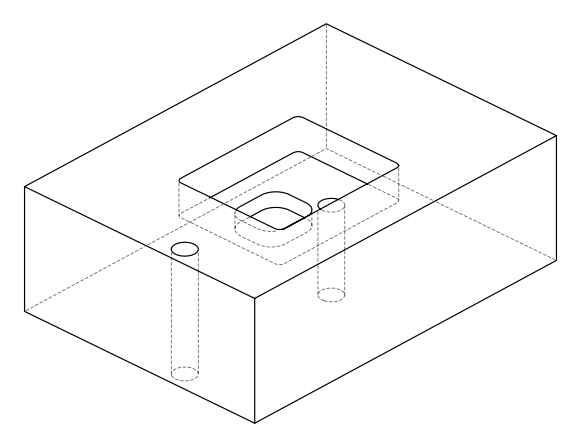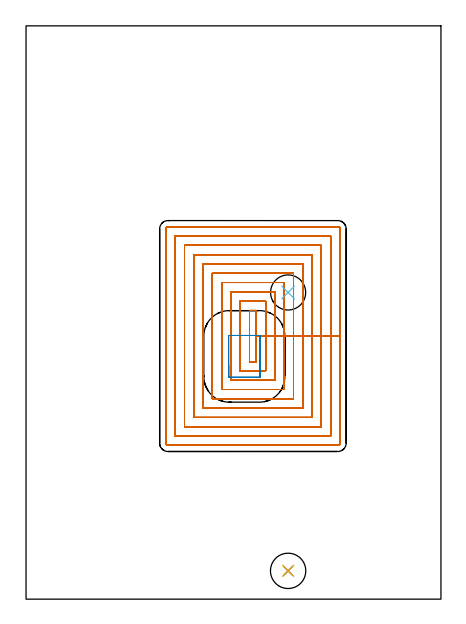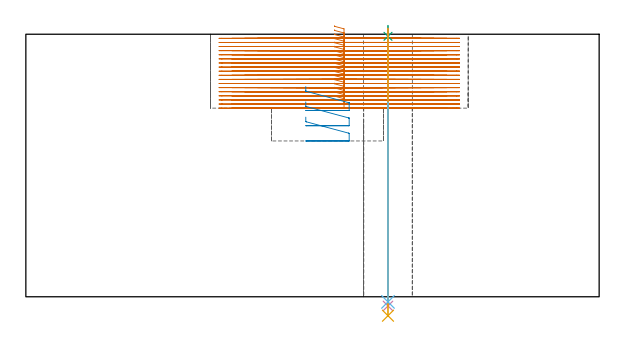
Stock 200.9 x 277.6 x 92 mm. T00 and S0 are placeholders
(PLAN: 6 operations, 5 tool changes, 83.2 min)
(1 MILL_RECTANGULAR_POCKET | POCKET_RECTANGULAR_STRAIGHT | NXT0201_008 | Follow Part, ap 1.5, ae 75% | 81.3 min | 261156 mm3)
(2 MILL_RECTANGULAR_POCKET_1 | POCKET_RECTANGULAR_STRAIGHT_1 | UGT0201_106 | Follow Part, ap 6, ae 75% | 0.83 min | 18494 mm3)
(3 SPOT_DRILL | STEP1HOLE | NXT0321_9005460120000 | 0.03 min | 21 mm3)
(4 DRILL_THROUGH_HOLE_INTO_CENTER | STEP1HOLE | NXT0301_065 | 0.39 min | 6381 mm3)
(5 DRILL_TO_ENLARGE_THROUGH_HOLE | STEP1HOLE | UGT0301_242 | 0.4 min | 14750 mm3)
(6 INDEXABLE_INSERT_DRILL_THROUGH_HOLE_FROM_SOLID | STEP1HOLE_1 | NXT0302_005 | 0.29 min | 14966 mm3)
(TOOL NXT0201_008 | ENDMILL 6mm [2P460-0600-NA 1630] | D6 FL26 Z6)
(TOOL UGT0201_106 | End Mill 24 mm | D24 FL25 Z2)
(TOOL NXT0321_9005460120000 | NC Spot Drill, 142deg, 12mm, Carbide, Uncoated | D12 PA142 FL30 Z2)
(TOOL NXT0301_065 | Carbide Drill 9.4mm [860.1-0940-075A1-MM 2214] | D9.4 PA140 FL98 Z2)
(TOOL UGT0301_242 | Twist Drill 17.1 mm | D17.1 PA118 FL130 Z2)
(TOOL NXT0302_005 | Index. Insert Drill 17mm [880-D1700L20-05] | D17 PA176 FL85 Z2)
(OP 1 MILL_RECTANGULAR_POCKET)
G17 G21 G94 G90
T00 M6
G54
G17 G0 G90 X108.2 Y115.866 S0 M3
G43 Z102. H1
Z95.
G94 G1 Y115. Z94.768 F250.
X111.5 Z93.884
Y127.4 Z90.561
Y139.8 F500.
X108.2
Y115.
X111.5
Y127.4
X116.
Y144.3
X103.7
Y110.5
X116.
Y127.4
X120.5
Y148.8
X99.2
Y106.
X120.5
Y127.4
X125.
Y153.3
X94.7
Y101.5
X125.
Y127.4
X129.5
Y157.8
X90.2
Y97.
X129.5
Y127.4
X134.
Y162.3
X85.7
Y92.5
X134.
Y127.4
X138.5
Y166.8
X81.2
Y88.
X138.5
Y127.4
X143.
Y171.3
X76.7
Y83.5
X143.
Y127.4
X147.5
Y175.8
X72.2
Y79.
X147.5
Y127.4
X152.
Y179.3
G3 X151. Y180.3 R1.
G1 X68.7
G3 X67.7 Y179.3 R1.
G1 Y75.5
G3 X68.7 Y74.5 R1.
G1 X151.
G3 X152. Y75.5 R1.
G1 Y127.4
Y128.4
G0 X108.2 Y115.866 Z93.561
G1 Y115. Z93.329 F250.
X111.5 Z92.445
Y127.4 Z89.122
Y139.8 F500.
X108.2
Y115.
X111.5
Y127.4
X116.
Y144.3
X103.7
Y110.5
X116.
Y127.4
X120.5
Y148.8
X99.2
Y106.
X120.5
Y127.4
X125.
Y153.3
X94.7
Y101.5
X125.
Y127.4
X129.5
Y157.8
X90.2
Y97.
X129.5
Y127.4
X134.
Y162.3
X85.7
Y92.5
X134.
Y127.4
X138.5
Y166.8
X81.2
Y88.
X138.5
Y127.4
X143.
Y171.3
X76.7
Y83.5
X143.
Y127.4
X147.5
Y175.8
X72.2
Y79.
X147.5
Y127.4
X152.
Y179.3
G3 X151. Y180.3 R1.
G1 X68.7
G3 X67.7 Y179.3 R1.
G1 Y75.5
G3 X68.7 Y74.5 R1.
G1 X151.
G3 X152. Y75.5 R1.
G1 Y127.4
Y128.4
G0 X108.2 Y115.866 Z92.122
G1 Y115. Z91.89 F250.
X111.5 Z91.006
Y127.4 Z87.683
Y139.8 F500.
X108.2
Y115.
X111.5
Y127.4
X116.
Y144.3
X103.7
Y110.5
X116.
Y127.4
X120.5
Y148.8
X99.2
Y106.
X120.5
Y127.4
X125.
Y153.3
X94.7
Y101.5
X125.
Y127.4
X129.5
Y157.8
X90.2
Y97.
X129.5
Y127.4
X134.
Y162.3
X85.7
Y92.5
X134.
Y127.4
X138.5
Y166.8
X81.2
Y88.
X138.5
Y127.4
X143.
Y171.3
X76.7
Y83.5
X143.
Y127.4
X147.5
Y175.8
X72.2
Y79.
X147.5
Y127.4
X152.
Y179.3
G3 X151. Y180.3 R1.
G1 X68.7
G3 X67.7 Y179.3 R1.
G1 Y75.5
G3 X68.7 Y74.5 R1.
G1 X151.
G3 X152. Y75.5 R1.
G1 Y127.4
Y128.4
G0 X108.2 Y115.866 Z90.683
G1 Y115. Z90.451 F250.
X111.5 Z89.567
Y127.4 Z86.244
Y139.8 F500.
X108.2
Y115.
X111.5
Y127.4
X116.
Y144.3
X103.7
Y110.5
X116.
Y127.4
X120.5
Y148.8
X99.2
Y106.
X120.5
Y127.4
X125.
Y153.3
X94.7
Y101.5
X125.
Y127.4
X129.5
Y157.8
X90.2
Y97.
X129.5
Y127.4
X134.
Y162.3
X85.7
Y92.5
X134.
Y127.4
X138.5
Y166.8
X81.2
Y88.
X138.5
Y127.4
X143.
Y171.3
X76.7
Y83.5
X143.
Y127.4
X147.5
Y175.8
X72.2
Y79.
X147.5
Y127.4
X152.
Y179.3
G3 X151. Y180.3 R1.
G1 X68.7
G3 X67.7 Y179.3 R1.
G1 Y75.5
G3 X68.7 Y74.5 R1.
G1 X151.
G3 X152. Y75.5 R1.
G1 Y127.4
Y128.4
G0 X108.2 Y115.866 Z89.244
G1 Y115. Z89.012 F250.
X111.5 Z88.128
Y127.4 Z84.805
Y139.8 F500.
X108.2
Y115.
X111.5
Y127.4
X116.
Y144.3
X103.7
Y110.5
X116.
Y127.4
X120.5
Y148.8
X99.2
Y106.
X120.5
Y127.4
X125.
Y153.3
X94.7
Y101.5
X125.
Y127.4
X129.5
Y157.8
X90.2
Y97.
X129.5
Y127.4
X134.
Y162.3
X85.7
Y92.5
X134.
Y127.4
X138.5
Y166.8
X81.2
Y88.
X138.5
Y127.4
X143.
Y171.3
X76.7
Y83.5
X143.
Y127.4
X147.5
Y175.8
X72.2
Y79.
X147.5
Y127.4
X152.
Y179.3
G3 X151. Y180.3 R1.
G1 X68.7
G3 X67.7 Y179.3 R1.
G1 Y75.5
G3 X68.7 Y74.5 R1.
G1 X151.
G3 X152. Y75.5 R1.
G1 Y127.4
Y128.4
G0 X108.2 Y115.866 Z87.805
G1 Y115. Z87.573 F250.
X111.5 Z86.689
Y127.4 Z83.367
Y139.8 F500.
X108.2
Y115.
X111.5
Y127.4
X116.
Y144.3
X103.7
Y110.5
X116.
Y127.4
X120.5
Y148.8
X99.2
Y106.
X120.5
Y127.4
X125.
Y153.3
X94.7
Y101.5
X125.
Y127.4
X129.5
Y157.8
X90.2
Y97.
X129.5
Y127.4
X134.
Y162.3
X85.7
Y92.5
X134.
Y127.4
X138.5
Y166.8
X81.2
Y88.
X138.5
Y127.4
X143.
Y171.3
X76.7
Y83.5
X143.
Y127.4
X147.5
Y175.8
X72.2
Y79.
X147.5
Y127.4
X152.
Y179.3
G3 X151. Y180.3 R1.
G1 X68.7
G3 X67.7 Y179.3 R1.
G1 Y75.5
G3 X68.7 Y74.5 R1.
G1 X151.
G3 X152. Y75.5 R1.
G1 Y127.4
Y128.4
G0 X108.2 Y115.866 Z86.367
G1 Y115. Z86.135 F250.
X111.5 Z85.25
Y127.4 Z81.928
Y139.8 F500.
X108.2
Y115.
X111.5
Y127.4
X116.
Y144.3
X103.7
Y110.5
X116.
Y127.4
X120.5
Y148.8
X99.2
Y106.
X120.5
Y127.4
X125.
Y153.3
X94.7
Y101.5
X125.
Y127.4
X129.5
Y157.8
X90.2
Y97.
X129.5
Y127.4
X134.
Y162.3
X85.7
Y92.5
X134.
Y127.4
X138.5
Y166.8
X81.2
Y88.
X138.5
Y127.4
X143.
Y171.3
X76.7
Y83.5
X143.
Y127.4
X147.5
Y175.8
X72.2
Y79.
X147.5
Y127.4
X152.
Y179.3
G3 X151. Y180.3 R1.
G1 X68.7
G3 X67.7 Y179.3 R1.
G1 Y75.5
G3 X68.7 Y74.5 R1.
G1 X151.
G3 X152. Y75.5 R1.
G1 Y127.4
Y128.4
G0 X108.2 Y115.866 Z84.928
G1 Y115. Z84.696 F250.
X111.5 Z83.811
Y127.4 Z80.489
Y139.8 F500.
X108.2
Y115.
X111.5
Y127.4
X116.
Y144.3
X103.7
Y110.5
X116.
Y127.4
X120.5
Y148.8
X99.2
Y106.
X120.5
Y127.4
X125.
Y153.3
X94.7
Y101.5
X125.
Y127.4
X129.5
Y157.8
X90.2
Y97.
X129.5
Y127.4
X134.
Y162.3
X85.7
Y92.5
X134.
Y127.4
X138.5
Y166.8
X81.2
Y88.
X138.5
Y127.4
X143.
Y171.3
X76.7
Y83.5
X143.
Y127.4
X147.5
Y175.8
X72.2
Y79.
X147.5
Y127.4
X152.
Y179.3
G3 X151. Y180.3 R1.
G1 X68.7
G3 X67.7 Y179.3 R1.
G1 Y75.5
G3 X68.7 Y74.5 R1.
G1 X151.
G3 X152. Y75.5 R1.
G1 Y127.4
Y128.4
G0 X108.2 Y115.866 Z83.489
G1 Y115. Z83.257 F250.
X111.5 Z82.373
Y127.4 Z79.05
Y139.8 F500.
X108.2
Y115.
X111.5
Y127.4
X116.
Y144.3
X103.7
Y110.5
X116.
Y127.4
X120.5
Y148.8
X99.2
Y106.
X120.5
Y127.4
X125.
Y153.3
X94.7
Y101.5
X125.
Y127.4
X129.5
Y157.8
X90.2
Y97.
X129.5
Y127.4
X134.
Y162.3
X85.7
Y92.5
X134.
Y127.4
X138.5
Y166.8
X81.2
Y88.
X138.5
Y127.4
X143.
Y171.3
X76.7
Y83.5
X143.
Y127.4
X147.5
Y175.8
X72.2
Y79.
X147.5
Y127.4
X152.
Y179.3
G3 X151. Y180.3 R1.
G1 X68.7
G3 X67.7 Y179.3 R1.
G1 Y75.5
G3 X68.7 Y74.5 R1.
G1 X151.
G3 X152. Y75.5 R1.
G1 Y127.4
Y128.4
G0 X108.2 Y115.866 Z82.05
G1 Y115. Z81.818 F250.
X111.5 Z80.934
Y127.4 Z77.611
Y139.8 F500.
X108.2
Y115.
X111.5
Y127.4
X116.
Y144.3
X103.7
Y110.5
X116.
Y127.4
X120.5
Y148.8
X99.2
Y106.
X120.5
Y127.4
X125.
Y153.3
X94.7
Y101.5
X125.
Y127.4
X129.5
Y157.8
X90.2
Y97.
X129.5
Y127.4
X134.
Y162.3
X85.7
Y92.5
X134.
Y127.4
X138.5
Y166.8
X81.2
Y88.
X138.5
Y127.4
X143.
Y171.3
X76.7
Y83.5
X143.
Y127.4
X147.5
Y175.8
X72.2
Y79.
X147.5
Y127.4
X152.
Y179.3
G3 X151. Y180.3 R1.
G1 X68.7
G3 X67.7 Y179.3 R1.
G1 Y75.5
G3 X68.7 Y74.5 R1.
G1 X151.
G3 X152. Y75.5 R1.
G1 Y127.4
Y128.4
G0 X108.2 Y115.866 Z80.611
G1 Y115. Z80.379 F250.
X111.5 Z79.495
Y127.4 Z76.172
Y139.8 F500.
X108.2
Y115.
X111.5
Y127.4
X116.
Y144.3
X103.7
Y110.5
X116.
Y127.4
X120.5
Y148.8
X99.2
Y106.
X120.5
Y127.4
X125.
Y153.3
X94.7
Y101.5
X125.
Y127.4
X129.5
Y157.8
X90.2
Y97.
X129.5
Y127.4
X134.
Y162.3
X85.7
Y92.5
X134.
Y127.4
X138.5
Y166.8
X81.2
Y88.
X138.5
Y127.4
X143.
Y171.3
X76.7
Y83.5
X143.
Y127.4
X147.5
Y175.8
X72.2
Y79.
X147.5
Y127.4
X152.
Y179.3
G3 X151. Y180.3 R1.
G1 X68.7
G3 X67.7 Y179.3 R1.
G1 Y75.5
G3 X68.7 Y74.5 R1.
G1 X151.
G3 X152. Y75.5 R1.
G1 Y127.4
Y128.4
G0 X108.2 Y115.866 Z79.172
G1 Y115. Z78.94 F250.
X111.5 Z78.056
Y127.4 Z74.733
Y139.8 F500.
X108.2
Y115.
X111.5
Y127.4
X116.
Y144.3
X103.7
Y110.5
X116.
Y127.4
X120.5
Y148.8
X99.2
Y106.
X120.5
Y127.4
X125.
Y153.3
X94.7
Y101.5
X125.
Y127.4
X129.5
Y157.8
X90.2
Y97.
X129.5
Y127.4
X134.
Y162.3
X85.7
Y92.5
X134.
Y127.4
X138.5
Y166.8
X81.2
Y88.
X138.5
Y127.4
X143.
Y171.3
X76.7
Y83.5
X143.
Y127.4
X147.5
Y175.8
X72.2
Y79.
X147.5
Y127.4
X152.
Y179.3
G3 X151. Y180.3 R1.
G1 X68.7
G3 X67.7 Y179.3 R1.
G1 Y75.5
G3 X68.7 Y74.5 R1.
G1 X151.
G3 X152. Y75.5 R1.
G1 Y127.4
Y128.4
G0 X108.2 Y115.866 Z77.733
G1 Y115. Z77.501 F250.
X111.5 Z76.617
Y127.4 Z73.294
Y139.8 F500.
X108.2
Y115.
X111.5
Y127.4
X116.
Y144.3
X103.7
Y110.5
X116.
Y127.4
X120.5
Y148.8
X99.2
Y106.
X120.5
Y127.4
X125.
Y153.3
X94.7
Y101.5
X125.
Y127.4
X129.5
Y157.8
X90.2
Y97.
X129.5
Y127.4
X134.
Y162.3
X85.7
Y92.5
X134.
Y127.4
X138.5
Y166.8
X81.2
Y88.
X138.5
Y127.4
X143.
Y171.3
X76.7
Y83.5
X143.
Y127.4
X147.5
Y175.8
X72.2
Y79.
X147.5
Y127.4
X152.
Y179.3
G3 X151. Y180.3 R1.
G1 X68.7
G3 X67.7 Y179.3 R1.
G1 Y75.5
G3 X68.7 Y74.5 R1.
G1 X151.
G3 X152. Y75.5 R1.
G1 Y127.4
Y128.4
G0 X108.2 Y115.866 Z76.294
G1 Y115. Z76.062 F250.
X111.5 Z75.178
Y127.4 Z71.856
Y139.8 F500.
X108.2
Y115.
X111.5
Y127.4
X116.
Y144.3
X103.7
Y110.5
X116.
Y127.4
X120.5
Y148.8
X99.2
Y106.
X120.5
Y127.4
X125.
Y153.3
X94.7
Y101.5
X125.
Y127.4
X129.5
Y157.8
X90.2
Y97.
X129.5
Y127.4
X134.
Y162.3
X85.7
Y92.5
X134.
Y127.4
X138.5
Y166.8
X81.2
Y88.
X138.5
Y127.4
X143.
Y171.3
X76.7
Y83.5
X143.
Y127.4
X147.5
Y175.8
X72.2
Y79.
X147.5
Y127.4
X152.
Y179.3
G3 X151. Y180.3 R1.
G1 X68.7
G3 X67.7 Y179.3 R1.
G1 Y75.5
G3 X68.7 Y74.5 R1.
G1 X151.
G3 X152. Y75.5 R1.
G1 Y127.4
Y128.4
G0 X108.2 Y115.866 Z74.856
G1 Y115. Z74.623 F250.
X111.5 Z73.739
Y127.4 Z70.417
Y139.8 F500.
X108.2
Y115.
X111.5
Y127.4
X116.
Y144.3
X103.7
Y110.5
X116.
Y127.4
X120.5
Y148.8
X99.2
Y106.
X120.5
Y127.4
X125.
Y153.3
X94.7
Y101.5
X125.
Y127.4
X129.5
Y157.8
X90.2
Y97.
X129.5
Y127.4
X134.
Y162.3
X85.7
Y92.5
X134.
Y127.4
X138.5
Y166.8
X81.2
Y88.
X138.5
Y127.4
X143.
Y171.3
X76.7
Y83.5
X143.
Y127.4
X147.5
Y175.8
X72.2
Y79.
X147.5
Y127.4
X152.
Y179.3
G3 X151. Y180.3 R1.
G1 X68.7
G3 X67.7 Y179.3 R1.
G1 Y75.5
G3 X68.7 Y74.5 R1.
G1 X151.
G3 X152. Y75.5 R1.
G1 Y127.4
Y128.4
G0 X108.2 Y115.866 Z73.417
G1 Y115. Z73.185 F250.
X111.5 Z72.3
Y127.4 Z68.978
Y139.8 F500.
X108.2
Y115.
X111.5
Y127.4
X116.
Y144.3
X103.7
Y110.5
X116.
Y127.4
X120.5
Y148.8
X99.2
Y106.
X120.5
Y127.4
X125.
Y153.3
X94.7
Y101.5
X125.
Y127.4
X129.5
Y157.8
X90.2
Y97.
X129.5
Y127.4
X134.
Y162.3
X85.7
Y92.5
X134.
Y127.4
X138.5
Y166.8
X81.2
Y88.
X138.5
Y127.4
X143.
Y171.3
X76.7
Y83.5
X143.
Y127.4
X147.5
Y175.8
X72.2
Y79.
X147.5
Y127.4
X152.
Y179.3
G3 X151. Y180.3 R1.
G1 X68.7
G3 X67.7 Y179.3 R1.
G1 Y75.5
G3 X68.7 Y74.5 R1.
G1 X151.
G3 X152. Y75.5 R1.
G1 Y127.4
Y128.4
G0 X108.2 Y115.866 Z71.978
G1 Y115. Z71.746 F250.
X111.5 Z70.861
Y127.4 Z67.539
Y139.8 F500.
X108.2
Y115.
X111.5
Y127.4
X116.
Y144.3
X103.7
Y110.5
X116.
Y127.4
X120.5
Y148.8
X99.2
Y106.
X120.5
Y127.4
X125.
Y153.3
X94.7
Y101.5
X125.
Y127.4
X129.5
Y157.8
X90.2
Y97.
X129.5
Y127.4
X134.
Y162.3
X85.7
Y92.5
X134.
Y127.4
X138.5
Y166.8
X81.2
Y88.
X138.5
Y127.4
X143.
Y171.3
X76.7
Y83.5
X143.
Y127.4
X147.5
Y175.8
X72.2
Y79.
X147.5
Y127.4
X152.
Y179.3
G3 X151. Y180.3 R1.
G1 X68.7
G3 X67.7 Y179.3 R1.
G1 Y75.5
G3 X68.7 Y74.5 R1.
G1 X151.
G3 X152. Y75.5 R1.
G1 Y127.4
Y128.4
G0 X108.2 Y115.866 Z70.539
G1 Y115. Z70.307 F250.
X111.5 Z69.423
Y127.4 Z66.1
Y139.8 F500.
X108.2
Y115.
X111.5
Y127.4
X116.
Y144.3
X103.7
Y110.5
X116.
Y127.4
X120.5
Y148.8
X99.2
Y106.
X120.5
Y127.4
X125.
Y153.3
X94.7
Y101.5
X125.
Y127.4
X129.5
Y157.8
X90.2
Y97.
X129.5
Y127.4
X134.
Y162.3
X85.7
Y92.5
X134.
Y127.4
X138.5
Y166.8
X81.2
Y88.
X138.5
Y127.4
X143.
Y171.3
X76.7
Y83.5
X143.
Y127.4
X147.5
Y175.8
X72.2
Y79.
X147.5
Y127.4
X152.
Y179.3
G3 X151. Y180.3 R1.
G1 X68.7
G3 X67.7 Y179.3 R1.
G1 Y75.5
G3 X68.7 Y74.5 R1.
G1 X151.
G3 X152. Y75.5 R1.
G1 Y127.4
Y128.4
G0 Z102.
M5
M2
(OP 2 MILL_RECTANGULAR_POCKET_1)
G17 G21 G94 G90
T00 M6
G54
G17 G0 G90 X98.1 Y113.434 S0 M3
G43 Z102. H0
Z73.629
G94 G1 Y107.7 Z72.092 F250.
Y107.645 Z72.077
X98.146 Y107.532 Z72.045
X98.232 Y107.446 Z72.012
X98.345 Y107.4 Z71.979
X113.055 Z68.038
X113.168 Y107.446 Z68.005
X113.254 Y107.532 Z67.972
X113.3 Y107.645 Z67.94
Y107.7 Z67.925
Y117.55 Z65.286
Y127.4 F500.
G3 X113. Y127.7 R0.3
G1 X98.4
G3 X98.1 Y127.4 R0.3
G1 Y107.7
G3 X98.4 Y107.4 R0.3
G1 X113.
G3 X113.3 Y107.7 R0.3
G1 Y117.55
Y118.55
G0 X98.1 Y113.434 Z68.286
G1 Y107.7 Z66.749 F250.
Y107.645 Z66.735
X98.146 Y107.532 Z66.702
X98.232 Y107.446 Z66.669
X98.345 Y107.4 Z66.636
X113.055 Z62.695
X113.168 Y107.446 Z62.662
X113.254 Y107.532 Z62.63
X113.3 Y107.645 Z62.597
Y107.7 Z62.582
Y117.55 Z59.943
Y127.4 F500.
G3 X113. Y127.7 R0.3
G1 X98.4
G3 X98.1 Y127.4 R0.3
G1 Y107.7
G3 X98.4 Y107.4 R0.3
G1 X113.
G3 X113.3 Y107.7 R0.3
G1 Y117.55
Y118.55
G0 X98.1 Y113.434 Z62.943
G1 Y107.7 Z61.406 F250.
Y107.645 Z61.392
X98.146 Y107.532 Z61.359
X98.232 Y107.446 Z61.326
X98.345 Y107.4 Z61.294
X113.055 Z57.352
X113.168 Y107.446 Z57.319
X113.254 Y107.532 Z57.287
X113.3 Y107.645 Z57.254
Y107.7 Z57.239
Y117.55 Z54.6
Y127.4 F500.
G3 X113. Y127.7 R0.3
G1 X98.4
G3 X98.1 Y127.4 R0.3
G1 Y107.7
G3 X98.4 Y107.4 R0.3
G1 X113.
G3 X113.3 Y107.7 R0.3
G1 Y117.55
Y118.55
G0 Z102.
M5
M2
(OP 3 SPOT_DRILL)
G17 G21 G94 G90
T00 M6
G54
G17 G0 G90 X126.9 Y13.7 S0 M3
G43 Z102. H0
G94 G81 G98 Z91.264 F250. R95.
G80
M5
M2
(OP 4 DRILL_THROUGH_HOLE_INTO_CENTER)
G17 G21 G94 G90
T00 M6
G54
G17 G0 G90 X126.9 Y13.7 S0 M3
G43 Z102. H1
G94 G73 G98 Z-3.211 F250. Q8.656 R94.
G80
M5
M2
(OP 5 DRILL_TO_ENLARGE_THROUGH_HOLE)
G17 G21 G94 G90
T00 M6
G54
G17 G0 G90 X126.9 Y13.7 S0 M3
G43 Z102. H0
G94 G73 G98 Z-6.637 F250. Q16.44 R94.
G80
M5
M2
(OP 6 INDEXABLE_INSERT_DRILL_THROUGH_HOLE_FROM_SOLID)
G17 G21 G94 G90
T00 M6
G54
G17 G0 G90 X126.9 Y148.5 S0 M3
G43 Z102. H1
G94 G81 G98 Z-1.797 F250. R68.1
G80
M5
M2
